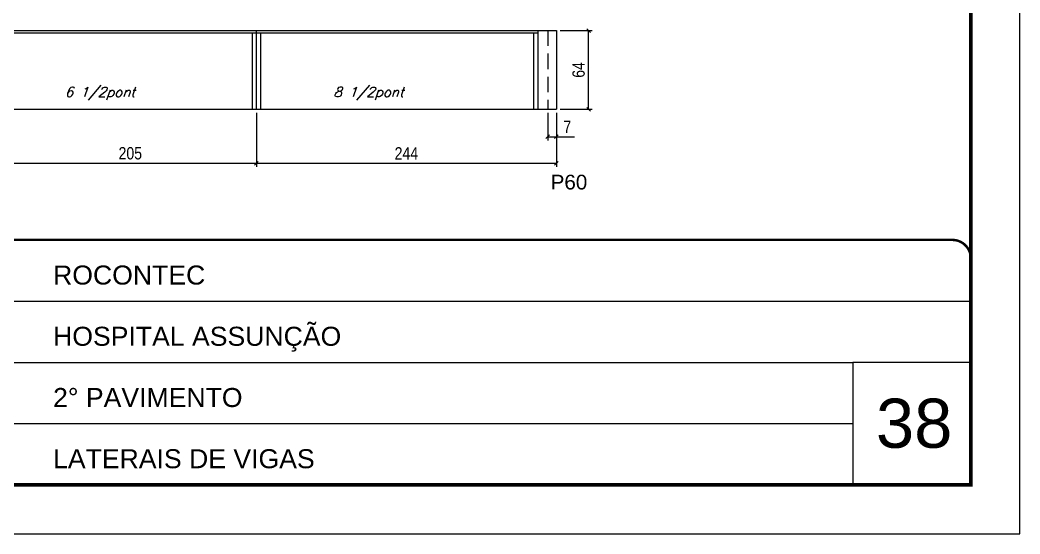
# Model space of a CAD drawing. Extents: x 137137 to 143418, y 10464 to 34486.
# Drawn here: x 139394 to 140207, y 23099 to 23517 of the extents above; entities that cross this region are included whole.
import ezdxf

# ---------------------------------------------------------------- set-up
doc = ezdxf.new("R2010")
doc.units = 0
for name, pattern in [('CONTINUO', [0]), ('DASHED', [0.75, 0.5, -0.25]), ('HIDDEN', [0.375, 0.25, -0.125])]:
    doc.linetypes.add(name, pattern=pattern)
for name, color, linetype in [('5', 5, 'Continuous'), ('COTA', 241, 'Continuous'), ('Painéis', 200, 'Continuous'), ('SARR_2.2x7', 40, 'Continuous'), ('SARR_3.5x7', 81, 'Continuous'), ('texto', 7, 'Continuous')]:
    doc.layers.add(name, color=color, linetype=linetype)
for name, color, linetype, lineweight in [('CARIMBO', 255, 'Continuous', 9), ('Folhas', 255, 'Continuous', 9), ('SARRAFO DE PRESSAO', 251, 'DASHED', 9)]:
    doc.layers.add(name, color=color, linetype=linetype, lineweight=lineweight)
doc.styles.add('ARIAL', font='arial.ttf')
doc.styles.add('COTA TECNICA', font='techl___.ttf', dxfattribs={"height": 10})
doc.styles.add('Romans', font='romans.shx')
doc.styles.get("Standard").update_dxf_attribs({"font": 'arial.ttf'})
doc.dimstyles.new('PAINEL', dxfattribs={"dimtxt": 10, "dimasz": 3, "dimexe": 3, "dimexo": 3, "dimgap": 3, "dimtad": 1, "dimdec": 1, "dimzin": 12, "dimdsep": 46, "dimtxsty": 'COTA TECNICA', "dimblk1": 'OBLIQUE', "dimblk2": 'OBLIQUE', "dimsah": 1, "dimcen": 0.9, "dimclrd": 4, "dimclre": 4, "dimclrt": 240, "dimadec": 1, "dimazin": 3, "dimtfac": 1, "dimtdec": 1, "dimtmove": 0, "dimatfit": 3, "dimfxl": 1, "dimtolj": 1, "dimtzin": 12, "dimarcsym": 0})

# ---------------------------------------------------------------- blocks, each defined once
blk = doc.blocks.new('9999999999')
at = {"color": 30, "linetype": 'CONTINUO'}
for p, q in [((98564.56, 34379.64), (99583.98, 34379.64)), ((98564.56, 34329.83), (99487.98, 34329.83)), ((99583.98, 34329.83), (99487.98, 34329.83)), ((99487.98, 34329.83), (99487.98, 34230.21)), ((98564.56, 34280.02), (99487.98, 34280.02))]:
    blk.add_line(p, q, dxfattribs=at)
at = {"color": 30, "linetype": 'CONTINUO', "const_width": 2}
blk.add_lwpolyline([(99583.98, 34230.21), (99583.98, 34414.45, 0.414214), (99568.98, 34429.45), (98228.98, 34429.45, 0.414214), (98213.98, 34414.45), (98213.98, 34245.21, 0.414214), (98228.98, 34230.21), (99583.98, 34230.21)], format="xyb", dxfattribs=at)
at = {"layer": 'Folhas'}
blk.add_lwpolyline([(98138.98, 34190.21), (99623.98, 34190.21), (99623.98, 35240.21), (98138.98, 35240.21)], close=True, dxfattribs=at)
at = {"layer": 'Folhas', "color": 30, "const_width": 3}
blk.add_lwpolyline([(98213.98, 34230.21), (99583.98, 34230.21), (99583.98, 35200.21), (98213.98, 35200.21)], close=True, dxfattribs=at)
at = {"color": 7, "linetype": 'Continuous', "ltscale": 5, "style": 'ARIAL'}
for s, height, p in [('ROCONTEC', 15.483, (98837.68, 34393.13)), ('HOSPITAL ASSUNÇÃO', 15.4829, (98837.68, 34343.32)), ('2° PAVIMENTO', 15.4829, (98837.68, 34293.51)), ('LATERAIS DE VIGAS', 15.4829, (98837.68, 34243.7))]:
    blk.add_text(s, height=height, dxfattribs=at).set_placement(p)
blk = doc.blocks.new('_Oblique')
at = {"color": 0, "linetype": 'ByBlock', "lineweight": -2}
blk.add_line((-0.5, -0.5), (0.5, 0.5), dxfattribs=at)
blk = doc.blocks.new('*D868')
at = {"layer": 'COTA', "color": 4, "lineweight": -2, "ltscale": 25, "transparency": 16777216}
for p, q in [((139381.28, 23441.13), (139381.28, 23397.18)), ((139586.28, 23441.13), (139586.28, 23397.18)), ((139381.28, 23400.18), (139586.28, 23400.18))]:
    blk.add_line(p, q, dxfattribs=at)
at = {"layer": 'Defpoints', "color": 0, "ltscale": 25, "transparency": 16777216}
for p in [(139381.28, 23444.13), (139586.28, 23444.13), (139586.28, 23400.18)]:
    blk.add_point(p, dxfattribs=at)
at = {"layer": 'COTA', "color": 4, "lineweight": -2, "ltscale": 25, "transparency": 16777216, "xscale": 3, "yscale": 3, "zscale": 3, "rotation": 180}
blk.add_blockref('_Oblique', (139381.28, 23400.18), dxfattribs=at)
at = {"layer": 'COTA', "color": 4, "lineweight": -2, "ltscale": 25, "transparency": 16777216, "xscale": 3, "yscale": 3, "zscale": 3}
blk.add_blockref('_Oblique', (139586.28, 23400.18), dxfattribs=at)
at = {"layer": 'COTA', "color": 240, "ltscale": 25, "transparency": 16777216, "insert": (139483.78, 23408.29), "char_height": 10, "attachment_point": 5, "style": 'COTA TECNICA'}
blk.add_mtext('\\A1;205', dxfattribs=at)
blk = doc.blocks.new('*D886')
at = {"layer": 'COTA', "color": 4, "lineweight": -2, "ltscale": 25, "transparency": 16777216}
for p, q in [((139833.28, 23508.13), (139859.46, 23508.13)), ((139856.46, 23444.13), (139856.46, 23508.13)), ((139833.28, 23444.13), (139859.46, 23444.13))]:
    blk.add_line(p, q, dxfattribs=at)
at = {"layer": 'Defpoints', "color": 0, "ltscale": 25, "transparency": 16777216}
for p in [(139830.28, 23508.13), (139856.46, 23508.13), (139830.28, 23444.13)]:
    blk.add_point(p, dxfattribs=at)
at = {"layer": 'COTA', "color": 4, "lineweight": -2, "ltscale": 25, "transparency": 16777216, "xscale": 3, "yscale": 3, "zscale": 3}
for p, rotation in [((139856.46, 23508.13), 90), ((139856.46, 23444.13), 270)]:
    blk.add_blockref('_Oblique', p, dxfattribs=dict(at, rotation=rotation))
at = {"layer": 'COTA', "color": 240, "ltscale": 25, "transparency": 16777216, "insert": (139848.36, 23476.13), "char_height": 10, "attachment_point": 5, "rotation": 90, "style": 'COTA TECNICA'}
blk.add_mtext('\\A1;64', dxfattribs=at)
blk = doc.blocks.new('*D1315')
at = {"layer": 'COTA', "color": 4, "lineweight": -2, "ltscale": 25, "transparency": 16777216}
for p, q in [((139586.28, 23441.13), (139586.28, 23397.18)), ((139830.28, 23441.13), (139830.28, 23397.18)), ((139586.28, 23400.18), (139830.28, 23400.18))]:
    blk.add_line(p, q, dxfattribs=at)
at = {"layer": 'Defpoints', "color": 0, "ltscale": 25, "transparency": 16777216}
for p in [(139586.28, 23444.13), (139830.28, 23444.13), (139830.28, 23400.18)]:
    blk.add_point(p, dxfattribs=at)
at = {"layer": 'COTA', "color": 4, "lineweight": -2, "ltscale": 25, "transparency": 16777216, "xscale": 3, "yscale": 3, "zscale": 3, "rotation": 180}
blk.add_blockref('_Oblique', (139586.28, 23400.18), dxfattribs=at)
at = {"layer": 'COTA', "color": 4, "lineweight": -2, "ltscale": 25, "transparency": 16777216, "xscale": 3, "yscale": 3, "zscale": 3}
blk.add_blockref('_Oblique', (139830.28, 23400.18), dxfattribs=at)
at = {"layer": 'COTA', "color": 240, "ltscale": 25, "transparency": 16777216, "insert": (139708.28, 23408.26), "char_height": 10, "attachment_point": 5, "style": 'COTA TECNICA'}
blk.add_mtext('\\A1;244', dxfattribs=at)
blk = doc.blocks.new('*D2027')
at = {"layer": 'COTA', "color": 4, "lineweight": -2, "ltscale": 25, "transparency": 16777216}
for p, q in [((139823.28, 23441.13), (139823.28, 23418.73)), ((139830.28, 23441.13), (139830.28, 23418.73)), ((139823.28, 23421.73), (139830.28, 23421.73)), ((139830.28, 23421.73), (139845.01, 23421.73))]:
    blk.add_line(p, q, dxfattribs=at)
at = {"layer": 'Defpoints', "color": 0, "ltscale": 25, "transparency": 16777216}
for p in [(139823.28, 23444.13), (139830.28, 23444.13), (139830.28, 23421.73)]:
    blk.add_point(p, dxfattribs=at)
at = {"layer": 'COTA', "color": 4, "lineweight": -2, "ltscale": 25, "transparency": 16777216, "xscale": 3, "yscale": 3, "zscale": 3, "rotation": 180}
blk.add_blockref('_Oblique', (139823.28, 23421.73), dxfattribs=at)
at = {"layer": 'COTA', "color": 4, "lineweight": -2, "ltscale": 25, "transparency": 16777216, "xscale": 3, "yscale": 3, "zscale": 3}
blk.add_blockref('_Oblique', (139830.28, 23421.73), dxfattribs=at)
at = {"layer": 'COTA', "color": 240, "ltscale": 25, "transparency": 16777216, "insert": (139839.14, 23429.8), "char_height": 10, "attachment_point": 5, "style": 'COTA TECNICA'}
blk.add_mtext('\\A1;7', dxfattribs=at)

msp = doc.modelspace()

# ---------------------------------------------------------------- linework, layer by layer
at = {"layer": 'Painéis', "linetype": 'ByBlock'}
for p, q in [((138893.28, 23508.13), (139830.28, 23508.13)), ((139586.28, 23444.13), (139586.28, 23508.13)), ((139830.28, 23453.13), (139830.28, 23453.13)), ((138893.28, 23444.13), (139830.28, 23444.13))]:
    msp.add_line(p, q, dxfattribs=at)
at = {"layer": 'Painéis', "ltscale": 25}
msp.add_line((139830.28, 23508.13), (139830.28, 23444.13), dxfattribs=at)
at = {"layer": 'SARR_2.2x7', "linetype": 'Continuous'}
for p, q in [((139586.28, 23505.93), (139381.28, 23505.93)), ((139815.28, 23505.93), (139586.28, 23505.93))]:
    msp.add_line(p, q, dxfattribs=at)
at = {"layer": 'SARR_2.2x7', "linetype": 'HIDDEN', "ltscale": 50}
msp.add_line((139823.28, 23508.13), (139823.28, 23444.13), dxfattribs=at)
at = {"layer": 'SARR_3.5x7'}
for p, q in [((139582.78, 23505.93), (139582.78, 23444.13)), ((139589.78, 23505.93), (139589.78, 23444.13)), ((139811.78, 23505.93), (139811.78, 23444.13)), ((139815.28, 23508.13), (139815.28, 23444.13))]:
    msp.add_line(p, q, dxfattribs=at)

# ---------------------------------------------------------------- block references
at = {"layer": 'SARRAFO DE PRESSAO', "color": 6, "linetype": 'ByBlock'}
msp.add_blockref('9999999999', (40583.31, -11091.6), dxfattribs=at)

# ---------------------------------------------------------------- texts
at = {"layer": '5', "linetype": 'Continuous'}
msp.add_text('P60', height=12, rotation=0.00004, dxfattribs=at).set_placement((139825.58, 23378.87))
at = {"layer": 'CARIMBO', "style": 'ARIAL'}
msp.add_text('38', height=40, dxfattribs=at).set_placement((140090.15, 23168.74))
at = {"layer": 'texto', "color": 2, "char_height": 8, "attachment_point": 5, "style": 'Romans'}
for s, insert in [('{\\Q19;\\C256;6 1/2pont}', (139459.11, 23456.9)), ('{\\Q19;\\C256;8 1/2pont}', (139677.51, 23456.9))]:
    msp.add_mtext(s, dxfattribs=dict(at, insert=insert))

# ---------------------------------------------------------------- dimensions: what is measured, and where the dimension line sits
at = {"layer": 'COTA', "ltscale": 25}
dim = msp.add_linear_dim(base=(139856.46, 23508.13), p1=(139830.28, 23444.13), p2=(139830.28, 23508.13), angle=90, dimstyle='PAINEL', override={"dimtmove": 1}, dxfattribs=at)
dim.commit()
dim.dimension.update_dxf_attribs({"geometry": '*D886', "text_midpoint": (139848.36, 23476.13)})
for base, p1, p2, picture, middle in [((139586.28, 23400.18), (139381.28, 23444.13), (139586.28, 23444.13), '*D868', (139483.78, 23408.29)), ((139830.28, 23400.18), (139586.28, 23444.13), (139830.28, 23444.13), '*D1315', (139708.28, 23408.26)), ((139830.28, 23421.73), (139823.28, 23444.13), (139830.28, 23444.13), '*D2027', (139839.14, 23429.8))]:
    dim = msp.add_linear_dim(base=base, p1=p1, p2=p2, dimstyle='PAINEL', dxfattribs=at)
    dim.commit()
    dim.dimension.update_dxf_attribs({"geometry": picture, "text_midpoint": middle})

doc.saveas('drawing.dxf')
